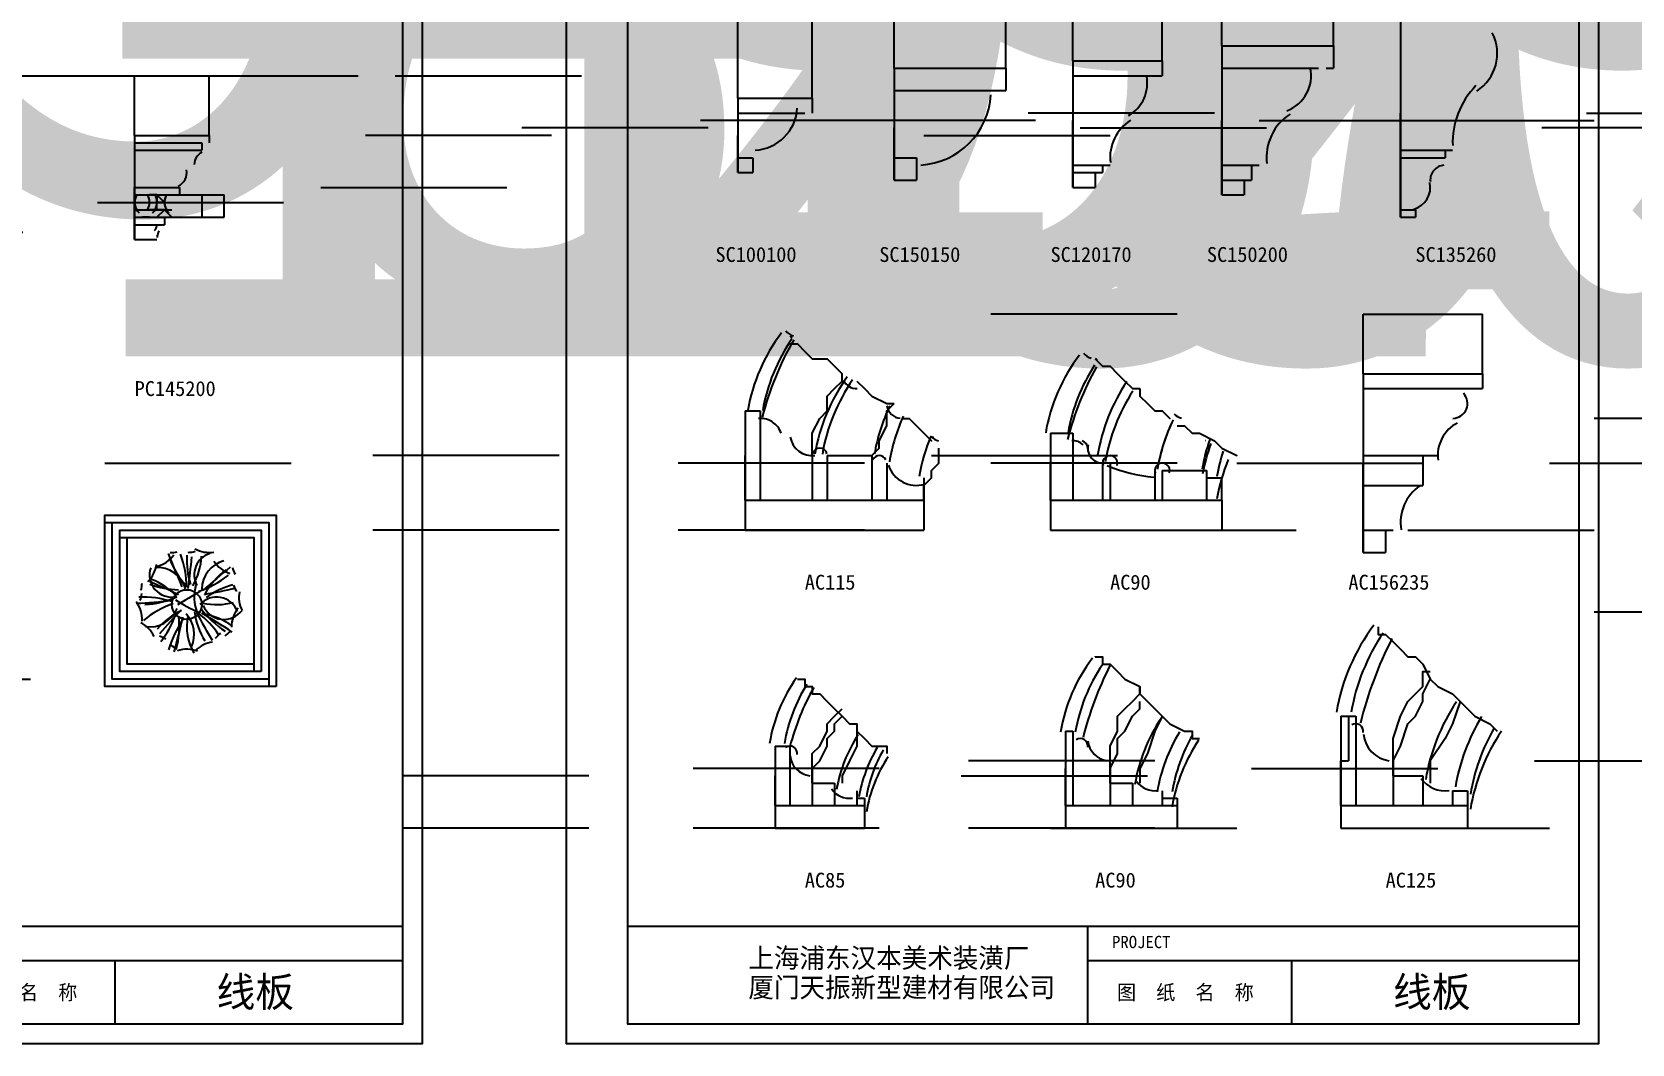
# Model space of a CAD drawing. Header units: metres. Extents: x -312.62 to -302.97, y -19.46 to -14.83.
# Drawn here: x -309.298 to -307.149, y -18.5 to -17.141 of the extents above; entities that cross this region are included whole.
import ezdxf

# ---------------------------------------------------------------- set-up
doc = ezdxf.new("R2010")
doc.units = ezdxf.units.M
for name, color, linetype in [('1', 7, 'Continuous'), ('DD', 4, 'Continuous'), ('DRAW', 7, 'Continuous'), ('XX', 6, 'Continuous')]:
    doc.layers.add(name, color=color, linetype=linetype)
doc.dimstyles.get("Standard").update_dxf_attribs({"dimtxt": 2.5, "dimasz": 2.5, "dimexe": 1.25, "dimexo": 0.625, "dimtad": 1, "dimcen": 2.5, "dimazin": 3, "dimtfac": 1, "dimtmove": 0, "dimatfit": 3})

# ---------------------------------------------------------------- blocks, each defined once
blk = doc.blocks.new('HBTK1')
for p, q in [((0.25, 0.48), (4.12, 0.48)), ((2.12, 0.48), (2.12, 0.08)), ((2.12, 0.34), (4.12, 0.34)), ((2.95, 0.34), (2.95, 0.08))]:
    blk.add_line(p, q)
for points in [[(4.2, 5.94), (4.2, 0), (0, 0), (0, 5.94)], [(4.12, 5.8), (4.12, 0.08), (0.25, 0.08), (0.25, 5.8)]]:
    blk.add_lwpolyline(points, close=True)
for s, height, p in [('PROJECT', 0.05, (2.22, 0.39)), ('图  纸  名  称', 0.06, (2.24, 0.18))]:
    blk.add_text(s, height=height).set_placement(p)
at = {"layer": 'DD'}
for s, p in [('上海浦东汉本美术装潢厂', (0.74, 0.31)), ('厦门天振新型建材有限公司', (0.74, 0.19))]:
    blk.add_text(s, height=0.08, dxfattribs=at).set_placement(p)
blk = doc.blocks.new('*D57')
for p, q in [((-306.26, -17.66), (-306.51, -17.66)), ((-306.01, -17.74), (-306.01, -17.66)), ((-306.01, -17.66), (-305.75, -17.66)), ((-305.75, -17.74), (-305.75, -17.66)), ((-305.5, -17.66), (-305.25, -17.66))]:
    blk.add_line(p, q)
at = {"layer": 'Defpoints'}
for p in [(-306.01, -17.66), (-306.01, -17.74), (-305.75, -17.74)]:
    blk.add_point(p, dxfattribs=at)
at = {"layer": 'DRAW', "insert": (-305.88, -16.535), "char_height": 1, "attachment_point": 5}
blk.add_mtext('0,26', dxfattribs=at)
blk = doc.blocks.new('*D59')
for p, q in [((-306.6, -17.66), (-306.85, -17.66)), ((-306.35, -17.74), (-306.35, -17.66)), ((-306.35, -17.66), (-306.16, -17.66)), ((-306.16, -17.74), (-306.16, -17.66)), ((-305.91, -17.66), (-305.66, -17.66))]:
    blk.add_line(p, q)
at = {"layer": 'Defpoints'}
for p in [(-306.35, -17.66), (-306.35, -17.74), (-306.16, -17.74)]:
    blk.add_point(p, dxfattribs=at)
at = {"layer": 'DRAW', "insert": (-306.255, -16.535), "char_height": 1, "attachment_point": 5}
blk.add_mtext('0,19', dxfattribs=at)
blk = doc.blocks.new('*D61')
for p, q in [((-306.95, -17.66), (-307.2, -17.66)), ((-306.7, -17.74), (-306.7, -17.66)), ((-306.7, -17.66), (-306.55, -17.66)), ((-306.55, -17.74), (-306.55, -17.66)), ((-306.3, -17.66), (-306.05, -17.66))]:
    blk.add_line(p, q)
at = {"layer": 'Defpoints'}
for p in [(-306.7, -17.66), (-306.7, -17.74), (-306.55, -17.74)]:
    blk.add_point(p, dxfattribs=at)
at = {"layer": 'DRAW', "insert": (-306.625, -16.535), "char_height": 1, "attachment_point": 5}
blk.add_mtext('0,15', dxfattribs=at)
blk = doc.blocks.new('*D62')
for p, q in [((-306.7, -17.74), (-306.7, -17.92)), ((-306.95, -17.92), (-307.2, -17.92)), ((-306.7, -18.11), (-306.7, -17.92)), ((-306.7, -17.92), (-306.7, -17.92)), ((-306.45, -17.92), (-306.2, -17.92))]:
    blk.add_line(p, q)
at = {"layer": 'Defpoints'}
for p in [(-306.7, -17.74), (-306.7, -17.92), (-306.7, -18.11)]:
    blk.add_point(p, dxfattribs=at)
at = {"layer": 'DRAW', "insert": (-306.7, -16.795), "char_height": 1, "attachment_point": 5}
blk.add_mtext('0', dxfattribs=at)
blk = doc.blocks.new('*D71')
for p, q in [((-306.77, -17.14), (-306.77, -17.27)), ((-307.02, -17.27), (-307.27, -17.27)), ((-306.77, -17.4), (-306.77, -17.27)), ((-306.77, -17.27), (-306.77, -17.27)), ((-306.52, -17.27), (-306.27, -17.27))]:
    blk.add_line(p, q)
at = {"layer": 'Defpoints'}
for p in [(-306.77, -17.14), (-306.77, -17.27), (-306.77, -17.4)]:
    blk.add_point(p, dxfattribs=at)
at = {"layer": 'DRAW', "insert": (-306.77, -16.145), "char_height": 1, "attachment_point": 5}
blk.add_mtext('0', dxfattribs=at)
blk = doc.blocks.new('*D83')
for p, q in [((-308.34, -17.65), (-308.34, -17.71)), ((-308.59, -17.71), (-308.84, -17.71)), ((-308.34, -17.77), (-308.34, -17.71)), ((-308.34, -17.71), (-308.34, -17.71)), ((-308.09, -17.71), (-307.84, -17.71))]:
    blk.add_line(p, q)
at = {"layer": 'Defpoints'}
for p in [(-308.34, -17.65), (-308.34, -17.71), (-308.34, -17.77)]:
    blk.add_point(p, dxfattribs=at)
at = {"insert": (-308.34, -16.585), "char_height": 1, "attachment_point": 5}
blk.add_mtext('115', dxfattribs=at)
blk = doc.blocks.new('*D84')
for p, q in [((-308.35, -17.23), (-308.35, -17.28)), ((-308.6, -17.28), (-308.85, -17.28)), ((-308.35, -17.33), (-308.35, -17.28)), ((-308.35, -17.28), (-308.35, -17.28)), ((-308.1, -17.28), (-307.85, -17.28))]:
    blk.add_line(p, q)
at = {"layer": 'Defpoints'}
for p in [(-308.35, -17.23), (-308.35, -17.28), (-308.35, -17.33)]:
    blk.add_point(p, dxfattribs=at)
at = {"insert": (-308.35, -16.155), "char_height": 1, "attachment_point": 5}
blk.add_mtext('100', dxfattribs=at)
blk = doc.blocks.new('*D86')
for p, q in [((-307.53, -18.06), (-307.53, -18.12)), ((-307.79, -18.12), (-308.04, -18.12)), ((-307.54, -18.18), (-307.54, -18.12)), ((-307.54, -18.12), (-307.53, -18.12)), ((-307.28, -18.12), (-307.03, -18.12))]:
    blk.add_line(p, q)
at = {"layer": 'Defpoints'}
for p in [(-307.53, -18.06), (-307.54, -18.12), (-307.54, -18.18)]:
    blk.add_point(p, dxfattribs=at)
at = {"insert": (-307.535, -16.995), "char_height": 1, "attachment_point": 5}
blk.add_mtext('125', dxfattribs=at)
blk = doc.blocks.new('*D87')
for p, q in [((-307.54, -18.18), (-307.54, -18.21)), ((-307.37, -18.18), (-307.37, -18.21)), ((-307.79, -18.21), (-308.04, -18.21)), ((-307.54, -18.21), (-307.37, -18.21)), ((-307.12, -18.21), (-306.87, -18.21))]:
    blk.add_line(p, q)
at = {"layer": 'Defpoints'}
for p in [(-307.54, -18.18), (-307.37, -18.18), (-307.54, -18.21)]:
    blk.add_point(p, dxfattribs=at)
at = {"insert": (-307.455, -17.085), "char_height": 1, "attachment_point": 5}
blk.add_mtext('175', dxfattribs=at)
blk = doc.blocks.new('*D88')
for p, q in [((-307.91, -18.08), (-307.91, -18.13)), ((-308.16, -18.13), (-308.41, -18.13)), ((-307.91, -18.18), (-307.91, -18.13)), ((-307.91, -18.13), (-307.91, -18.13)), ((-307.66, -18.13), (-307.41, -18.13))]:
    blk.add_line(p, q)
at = {"layer": 'Defpoints'}
for p in [(-307.91, -18.08), (-307.91, -18.13), (-307.91, -18.18)]:
    blk.add_point(p, dxfattribs=at)
at = {"insert": (-307.91, -17.005), "char_height": 1, "attachment_point": 5}
blk.add_mtext('90', dxfattribs=at)
blk = doc.blocks.new('*D89')
for p, q in [((-307.91, -18.18), (-307.91, -18.21)), ((-307.76, -18.18), (-307.76, -18.21)), ((-308.16, -18.21), (-308.41, -18.21)), ((-307.91, -18.21), (-307.76, -18.21)), ((-307.51, -18.21), (-307.26, -18.21))]:
    blk.add_line(p, q)
at = {"layer": 'Defpoints'}
for p in [(-307.91, -18.18), (-307.76, -18.18), (-307.91, -18.21)]:
    blk.add_point(p, dxfattribs=at)
at = {"insert": (-307.835, -17.085), "char_height": 1, "attachment_point": 5}
blk.add_mtext('150', dxfattribs=at)
blk = doc.blocks.new('*D90')
for p, q in [((-308.3, -18.1), (-308.3, -18.14)), ((-308.55, -18.14), (-308.8, -18.14)), ((-308.3, -18.18), (-308.3, -18.14)), ((-308.3, -18.14), (-308.3, -18.14)), ((-308.05, -18.14), (-307.8, -18.14))]:
    blk.add_line(p, q)
at = {"layer": 'Defpoints'}
for p in [(-308.3, -18.1), (-308.3, -18.14), (-308.3, -18.18)]:
    blk.add_point(p, dxfattribs=at)
at = {"insert": (-308.3, -17.015), "char_height": 1, "attachment_point": 5}
blk.add_mtext('85', dxfattribs=at)
blk = doc.blocks.new('*D91')
for p, q in [((-308.3, -18.18), (-308.3, -18.21)), ((-308.18, -18.18), (-308.18, -18.21)), ((-308.55, -18.21), (-308.8, -18.21)), ((-308.3, -18.21), (-308.18, -18.21)), ((-307.93, -18.21), (-307.68, -18.21))]:
    blk.add_line(p, q)
at = {"layer": 'Defpoints'}
for p in [(-308.3, -18.18), (-308.18, -18.18), (-308.3, -18.21)]:
    blk.add_point(p, dxfattribs=at)
at = {"insert": (-308.24, -17.085), "char_height": 1, "attachment_point": 5}
blk.add_mtext('125', dxfattribs=at)
blk = doc.blocks.new('*D92')
for p, q in [((-307.76, -17.52), (-308.01, -17.52)), ((-307.51, -17.6), (-307.51, -17.52)), ((-307.51, -17.52), (-307.35, -17.52)), ((-307.35, -17.6), (-307.35, -17.52)), ((-307.1, -17.52), (-306.85, -17.52))]:
    blk.add_line(p, q)
at = {"layer": 'Defpoints'}
for p in [(-307.51, -17.52), (-307.51, -17.6), (-307.35, -17.6)]:
    blk.add_point(p, dxfattribs=at)
at = {"insert": (-307.43, -16.395), "char_height": 1, "attachment_point": 5}
blk.add_mtext('156', dxfattribs=at)
blk = doc.blocks.new('*D93')
for p, q in [((-307.51, -17.6), (-307.51, -17.72)), ((-307.76, -17.72), (-308.01, -17.72)), ((-307.51, -17.84), (-307.51, -17.72)), ((-307.51, -17.72), (-307.51, -17.72)), ((-307.26, -17.72), (-307.01, -17.72))]:
    blk.add_line(p, q)
at = {"layer": 'Defpoints'}
for p in [(-307.51, -17.6), (-307.51, -17.72), (-307.51, -17.84)]:
    blk.add_point(p, dxfattribs=at)
at = {"insert": (-307.51, -16.595), "char_height": 1, "attachment_point": 5}
blk.add_mtext('235', dxfattribs=at)
blk = doc.blocks.new('*D94')
for p, q in [((-307.93, -17.68), (-307.93, -17.72)), ((-308.18, -17.72), (-308.43, -17.72)), ((-307.93, -17.77), (-307.93, -17.72)), ((-307.93, -17.72), (-307.93, -17.72)), ((-307.68, -17.72), (-307.43, -17.72))]:
    blk.add_line(p, q)
at = {"layer": 'Defpoints'}
for p in [(-307.93, -17.68), (-307.93, -17.72), (-307.93, -17.77)]:
    blk.add_point(p, dxfattribs=at)
at = {"insert": (-307.93, -16.595), "char_height": 1, "attachment_point": 5}
blk.add_mtext('90', dxfattribs=at)
blk = doc.blocks.new('*D95')
for p, q in [((-307.93, -17.77), (-307.93, -17.81)), ((-307.7, -17.77), (-307.7, -17.81)), ((-308.18, -17.81), (-308.43, -17.81)), ((-307.93, -17.81), (-307.7, -17.81)), ((-307.45, -17.81), (-307.2, -17.81))]:
    blk.add_line(p, q)
at = {"layer": 'Defpoints'}
for p in [(-307.93, -17.77), (-307.7, -17.77), (-307.93, -17.81)]:
    blk.add_point(p, dxfattribs=at)
at = {"insert": (-307.815, -16.685), "char_height": 1, "attachment_point": 5}
blk.add_mtext('235', dxfattribs=at)
blk = doc.blocks.new('*D96')
for p, q in [((-308.34, -17.77), (-308.34, -17.81)), ((-308.1, -17.77), (-308.1, -17.81)), ((-308.59, -17.81), (-308.84, -17.81)), ((-308.34, -17.81), (-308.1, -17.81)), ((-307.85, -17.81), (-307.6, -17.81))]:
    blk.add_line(p, q)
at = {"layer": 'Defpoints'}
for p in [(-308.34, -17.77), (-308.1, -17.77), (-308.34, -17.81)]:
    blk.add_point(p, dxfattribs=at)
at = {"insert": (-308.22, -16.685), "char_height": 1, "attachment_point": 5}
blk.add_mtext('235', dxfattribs=at)
blk = doc.blocks.new('*D98')
for p, q in [((-307.95, -17.06), (-308.2, -17.06)), ((-307.7, -17.16), (-307.7, -17.06)), ((-307.7, -17.06), (-307.55, -17.06)), ((-307.55, -17.16), (-307.55, -17.06)), ((-307.3, -17.06), (-307.05, -17.06))]:
    blk.add_line(p, q)
at = {"layer": 'Defpoints'}
for p in [(-307.7, -17.06), (-307.7, -17.16), (-307.55, -17.16)]:
    blk.add_point(p, dxfattribs=at)
at = {"insert": (-307.625, -15.935), "char_height": 1, "attachment_point": 5}
blk.add_mtext('150', dxfattribs=at)
blk = doc.blocks.new('*D99')
for p, q in [((-308.15, -17.06), (-308.4, -17.06)), ((-307.9, -17.18), (-307.9, -17.06)), ((-307.9, -17.06), (-307.78, -17.06)), ((-307.78, -17.18), (-307.78, -17.06)), ((-307.53, -17.06), (-307.28, -17.06))]:
    blk.add_line(p, q)
at = {"layer": 'Defpoints'}
for p in [(-307.9, -17.06), (-307.9, -17.18), (-307.78, -17.18)]:
    blk.add_point(p, dxfattribs=at)
at = {"insert": (-307.84, -15.935), "char_height": 1, "attachment_point": 5}
blk.add_mtext('120', dxfattribs=at)
blk = doc.blocks.new('*D100')
for p, q in [((-308.39, -17.06), (-308.64, -17.06)), ((-308.14, -17.19), (-308.14, -17.06)), ((-308.14, -17.06), (-307.99, -17.06)), ((-307.99, -17.19), (-307.99, -17.06)), ((-307.74, -17.06), (-307.49, -17.06))]:
    blk.add_line(p, q)
at = {"layer": 'Defpoints'}
for p in [(-308.14, -17.06), (-308.14, -17.19), (-307.99, -17.19)]:
    blk.add_point(p, dxfattribs=at)
at = {"insert": (-308.065, -15.935), "char_height": 1, "attachment_point": 5}
blk.add_mtext('150', dxfattribs=at)
blk = doc.blocks.new('*D101')
for p, q in [((-308.6, -17.06), (-308.85, -17.06)), ((-308.35, -17.23), (-308.35, -17.06)), ((-308.35, -17.06), (-308.25, -17.06)), ((-308.25, -17.23), (-308.25, -17.06)), ((-308, -17.06), (-307.75, -17.06))]:
    blk.add_line(p, q)
at = {"layer": 'Defpoints'}
for p in [(-308.35, -17.06), (-308.35, -17.23), (-308.25, -17.23)]:
    blk.add_point(p, dxfattribs=at)
at = {"insert": (-308.3, -15.935), "char_height": 1, "attachment_point": 5}
blk.add_mtext('100', dxfattribs=at)
blk = doc.blocks.new('*D102')
for p, q in [((-307.46, -17.11), (-307.46, -17.25)), ((-307.71, -17.25), (-307.96, -17.25)), ((-307.46, -17.39), (-307.46, -17.25)), ((-307.46, -17.25), (-307.46, -17.25)), ((-307.21, -17.25), (-306.96, -17.25))]:
    blk.add_line(p, q)
at = {"layer": 'Defpoints'}
for p in [(-307.46, -17.11), (-307.46, -17.25), (-307.46, -17.39)]:
    blk.add_point(p, dxfattribs=at)
at = {"insert": (-307.46, -16.125), "char_height": 1, "attachment_point": 5}
blk.add_mtext('260', dxfattribs=at)
blk = doc.blocks.new('*D103')
for p, q in [((-307.7, -17.16), (-307.7, -17.26)), ((-307.95, -17.26), (-308.2, -17.26)), ((-307.7, -17.36), (-307.7, -17.26)), ((-307.7, -17.26), (-307.7, -17.26)), ((-307.45, -17.26), (-307.2, -17.26))]:
    blk.add_line(p, q)
at = {"layer": 'Defpoints'}
for p in [(-307.7, -17.16), (-307.7, -17.26), (-307.7, -17.36)]:
    blk.add_point(p, dxfattribs=at)
at = {"insert": (-307.7, -16.135), "char_height": 1, "attachment_point": 5}
blk.add_mtext('200', dxfattribs=at)
blk = doc.blocks.new('*D104')
for p, q in [((-307.9, -17.18), (-307.9, -17.26)), ((-308.15, -17.26), (-308.4, -17.26)), ((-307.9, -17.35), (-307.9, -17.26)), ((-307.9, -17.26), (-307.9, -17.26)), ((-307.65, -17.26), (-307.4, -17.26))]:
    blk.add_line(p, q)
at = {"layer": 'Defpoints'}
for p in [(-307.9, -17.18), (-307.9, -17.26), (-307.9, -17.35)]:
    blk.add_point(p, dxfattribs=at)
at = {"insert": (-307.9, -16.135), "char_height": 1, "attachment_point": 5}
blk.add_mtext('170', dxfattribs=at)
blk = doc.blocks.new('*D105')
for p, q in [((-308.14, -17.19), (-308.14, -17.27)), ((-308.39, -17.27), (-308.64, -17.27)), ((-308.14, -17.34), (-308.14, -17.27)), ((-308.14, -17.27), (-308.14, -17.27)), ((-307.89, -17.27), (-307.64, -17.27))]:
    blk.add_line(p, q)
at = {"layer": 'Defpoints'}
for p in [(-308.14, -17.19), (-308.14, -17.27), (-308.14, -17.34)]:
    blk.add_point(p, dxfattribs=at)
at = {"insert": (-308.14, -16.145), "char_height": 1, "attachment_point": 5}
blk.add_mtext('150', dxfattribs=at)
blk = doc.blocks.new('*D117')
for p, q in [((-310.05, -17.72), (-310.3, -17.72)), ((-309.8, -17.82), (-309.8, -17.72)), ((-309.8, -17.72), (-309.45, -17.72)), ((-309.45, -17.82), (-309.45, -17.72)), ((-309.2, -17.72), (-308.95, -17.72))]:
    blk.add_line(p, q)
at = {"layer": 'Defpoints'}
for p in [(-309.8, -17.72), (-309.8, -17.82), (-309.45, -17.82)]:
    blk.add_point(p, dxfattribs=at)
at = {"insert": (-309.625, -16.595), "char_height": 1, "attachment_point": 5}
blk.add_mtext('520', dxfattribs=at)
blk = doc.blocks.new('*D118')
for p, q in [((-309.8, -17.82), (-309.8, -18.01)), ((-310.05, -18.01), (-310.3, -18.01)), ((-309.8, -18.19), (-309.8, -18.01)), ((-309.8, -18.01), (-309.8, -18.01)), ((-309.55, -18.01), (-309.3, -18.01))]:
    blk.add_line(p, q)
at = {"layer": 'Defpoints'}
for p in [(-309.8, -17.82), (-309.8, -18.01), (-309.8, -18.19)]:
    blk.add_point(p, dxfattribs=at)
at = {"insert": (-309.8, -16.885), "char_height": 1, "attachment_point": 5}
blk.add_mtext('545', dxfattribs=at)
blk = doc.blocks.new('*D119')
for p, q in [((-309.41, -17.2), (-309.66, -17.2)), ((-309.16, -17.28), (-309.16, -17.2)), ((-309.16, -17.2), (-309.06, -17.2)), ((-309.06, -17.28), (-309.06, -17.2)), ((-308.81, -17.2), (-308.56, -17.2))]:
    blk.add_line(p, q)
at = {"layer": 'Defpoints'}
for p in [(-309.16, -17.2), (-309.16, -17.28), (-309.06, -17.28)]:
    blk.add_point(p, dxfattribs=at)
at = {"insert": (-309.11, -16.075), "char_height": 1, "attachment_point": 5}
blk.add_mtext('145', dxfattribs=at)
blk = doc.blocks.new('*D120')
for p, q in [((-309.71, -17.2), (-309.96, -17.2)), ((-309.46, -17.28), (-309.46, -17.2)), ((-309.46, -17.2), (-309.36, -17.2)), ((-309.36, -17.28), (-309.36, -17.2)), ((-309.11, -17.2), (-308.86, -17.2))]:
    blk.add_line(p, q)
at = {"layer": 'Defpoints'}
for p in [(-309.46, -17.2), (-309.46, -17.28), (-309.36, -17.28)]:
    blk.add_point(p, dxfattribs=at)
at = {"insert": (-309.41, -16.075), "char_height": 1, "attachment_point": 5}
blk.add_mtext('145', dxfattribs=at)
blk = doc.blocks.new('*D121')
for p, q in [((-310.06, -17.2), (-310.31, -17.2)), ((-309.81, -17.28), (-309.81, -17.2)), ((-309.81, -17.2), (-309.6, -17.2)), ((-309.6, -17.28), (-309.6, -17.2)), ((-309.35, -17.2), (-309.1, -17.2))]:
    blk.add_line(p, q)
at = {"layer": 'Defpoints'}
for p in [(-309.81, -17.2), (-309.81, -17.28), (-309.6, -17.28)]:
    blk.add_point(p, dxfattribs=at)
at = {"insert": (-309.705, -16.075), "char_height": 1, "attachment_point": 5}
blk.add_mtext('315', dxfattribs=at)
blk = doc.blocks.new('*D122')
for p, q in [((-309.16, -17.28), (-309.16, -17.35)), ((-309.41, -17.35), (-309.66, -17.35)), ((-309.16, -17.42), (-309.16, -17.35)), ((-309.16, -17.35), (-309.16, -17.35)), ((-308.91, -17.35), (-308.66, -17.35))]:
    blk.add_line(p, q)
at = {"layer": 'Defpoints'}
for p in [(-309.16, -17.28), (-309.16, -17.35), (-309.16, -17.42)]:
    blk.add_point(p, dxfattribs=at)
at = {"insert": (-309.16, -16.225), "char_height": 1, "attachment_point": 5}
blk.add_mtext('200', dxfattribs=at)
blk = doc.blocks.new('*D123')
for p, q in [((-309.46, -17.28), (-309.46, -17.37)), ((-309.71, -17.37), (-309.96, -17.37)), ((-309.46, -17.46), (-309.46, -17.37)), ((-309.46, -17.37), (-309.46, -17.37)), ((-309.21, -17.37), (-308.96, -17.37))]:
    blk.add_line(p, q)
at = {"layer": 'Defpoints'}
for p in [(-309.46, -17.28), (-309.46, -17.37), (-309.46, -17.46)]:
    blk.add_point(p, dxfattribs=at)
at = {"insert": (-309.46, -16.245), "char_height": 1, "attachment_point": 5}
blk.add_mtext('260', dxfattribs=at)
blk = doc.blocks.new('*D124')
for p, q in [((-309.81, -17.28), (-309.81, -17.41)), ((-310.06, -17.41), (-310.31, -17.41)), ((-309.81, -17.54), (-309.81, -17.41)), ((-309.81, -17.41), (-309.81, -17.41)), ((-309.56, -17.41), (-309.31, -17.41))]:
    blk.add_line(p, q)
at = {"layer": 'Defpoints'}
for p in [(-309.81, -17.28), (-309.81, -17.41), (-309.81, -17.54)]:
    blk.add_point(p, dxfattribs=at)
at = {"insert": (-309.81, -16.285), "char_height": 1, "attachment_point": 5}
blk.add_mtext('385', dxfattribs=at)

msp = doc.modelspace()

# ---------------------------------------------------------------- linework, layer by layer
for p, q in [((-309.07, -17.36), (-309.04, -17.36)), ((-309.07, -17.36), (-309.07, -17.39)), ((-309.04, -17.39), (-309.04, -17.36)), ((-309.07, -17.39), (-309.04, -17.39))]:
    msp.add_line(p, q)
for points in [[(-308.97, -18.02), (-309.2, -18.02), (-309.2, -17.79), (-308.97, -17.79)], [(-308.98, -18.02), (-309.2, -18.02), (-309.2, -17.8), (-308.98, -17.8)], [(-308.98, -18.01), (-309.19, -18.01), (-309.19, -17.8), (-308.98, -17.8)], [(-308.99, -18), (-309.18, -18), (-309.18, -17.81), (-308.99, -17.81)], [(-309, -18), (-309.18, -18), (-309.18, -17.82), (-309, -17.82)]]:
    msp.add_lwpolyline(points, close=True)
msp.add_lwpolyline([(-309, -17.99), (-309.17, -17.99), (-309.17, -17.82), (-309, -17.82), (-309, -17.99)])
msp.add_circle((-309.09, -17.91), 0.02)
for centre, radius, start, end in [((-309.14, -17.82), 0.04, 284.82, 324.37), ((-308.08, -17.44), 1.11, 201.21, 203.69), ((-309.01, -17.81), 0.11, 199.95, 223.04), ((-309.11, -17.8), 0.04, 266.67, 280.47), ((-309.23, -17.89), 0.14, 1.33, 19.82), ((-308.98, -17.85), 0.11, 176.79, 197.43), ((-309.09, -17.8), 0.04, 272.55, 286.35), ((-309.95, -17.77), 0.87, 352.19, 354.99), ((-309.16, -17.84), 0.09, 330.27, 356.7), ((-309.05, -17.87), 0.03, 107.93, 208.5), ((-309.06, -17.8), 0.04, 241.64, 278.95), ((-309.03, -17.89), 0.04, 104.72, 179.01), ((-309.02, -17.83), 0.04, 212.82, 252.37), ((-309.17, -17.85), 0.04, 313.64, 350.95), ((-309.11, -17.87), 0.03, 161.5, 279.99), ((-309.17, -17.96), 0.09, 42.27, 68.7), ((-309.13, -17.9), 0.04, 16.14, 93.65), ((-309.12, -17.76), 0.14, 289.33, 307.82), ((-308.33, -18.72), 1.11, 129.21, 131.69), ((-308.97, -17.95), 0.11, 127.95, 151.04), ((-308.99, -17.85), 0.04, 194.67, 208.47), ((-309.19, -17.89), 0.04, 338.67, 352.47), ((-309.19, -17.88), 0.04, 344.55, 358.35), ((-309.48, -18.68), 0.87, 64.19, 66.99), ((-309.1, -17.78), 0.11, 248.79, 269.43), ((-306.72, -21.95), 4.69, 120.1, 120.53), ((-309.02, -17.9), 0.06, 164.14, 200.87), ((-309.22, -17.04), 0.87, 280.19, 282.99), ((-309, -17.99), 0.11, 104.79, 125.43), ((-308.99, -17.87), 0.04, 200.55, 214.35), ((-308.98, -17.9), 0.04, 169.64, 206.95), ((-309.22, -16.8), 1.11, 273.21, 275.69), ((-309.19, -17.93), 0.04, 356.82, 36.37), ((-309.15, -18.04), 0.14, 73.33, 91.82), ((-309.06, -18.04), 0.14, 110.22, 129.07), ((-309.15, -17.8), 0.11, 271.95, 295.04), ((-309.14, -17.9), 0.04, 262.08, 337.2), ((-309.06, -18), 0.09, 114.27, 140.7), ((-308.47, -18.52), 0.87, 136.19, 138.99), ((-309.02, -17.78), 0.15, 235.37, 249.01), ((-308.99, -17.91), 0.09, 186.27, 212.7), ((-309.05, -17.93), 0.03, 20.97, 138.12), ((-308.96, -17.83), 0.14, 217.33, 235.82), ((-309.05, -17.82), 0.09, 258.27, 284.7), ((-309.04, -17.9), 0.03, 201.57, 323.73), ((-308.99, -17.94), 0.04, 140.82, 180.37), ((-309.17, -17.97), 0.04, 25.64, 62.95), ((-309.21, -17.89), 0.11, 320.79, 341.43), ((-308.98, -18.01), 0.14, 145.33, 163.82), ((-310.18, -17.69), 1.11, 345.21, 347.69), ((-309.21, -17.94), 0.11, 343.95, 7.04), ((-309.12, -17.95), 0.04, 335.59, 43.19), ((-309.02, -17.94), 0.07, 168.52, 210.26), ((-308.31, -17.51), 0.87, 208.19, 210.99), ((-309.14, -18.01), 0.11, 32.79, 53.43), ((-309.63, -18.88), 1.11, 57.21, 59.69), ((-309.09, -18.03), 0.11, 55.95, 79.04), ((-309.14, -17.99), 0.04, 56.55, 70.35), ((-309.05, -18), 0.04, 97.64, 134.95), ((-309.02, -17.98), 0.04, 128.55, 142.35), ((-309.01, -17.98), 0.04, 122.67, 136.47), ((-309.13, -18), 0.04, 50.67, 64.47), ((-309.09, -18.01), 0.04, 68.82, 108.37)]:
    msp.add_arc(centre, radius, start, end)
at = {"layer": '1'}
for points in [[(-308.28, -17.56), (-308.27, -17.56), (-308.26, -17.57), (-308.25, -17.58), (-308.23, -17.58), (-308.22, -17.59), (-308.21, -17.6), (-308.21, -17.6)], [(-307.87, -17.58), (-307.86, -17.59), (-307.85, -17.59), (-307.84, -17.6), (-307.83, -17.61), (-307.82, -17.62), (-307.81, -17.62)], [(-308.25, -17.71), (-308.25, -17.7), (-308.25, -17.68), (-308.24, -17.66), (-308.23, -17.65), (-308.23, -17.63), (-308.22, -17.62), (-308.21, -17.61), (-308.21, -17.6)], [(-308.19, -17.61), (-308.18, -17.62), (-308.17, -17.63), (-308.15, -17.64), (-308.14, -17.64)], [(-308.17, -17.71), (-308.16, -17.7), (-308.16, -17.69), (-308.15, -17.67), (-308.15, -17.65), (-308.14, -17.64)], [(-307.81, -17.62), (-307.81, -17.63), (-307.8, -17.64), (-307.79, -17.65), (-307.78, -17.65), (-307.77, -17.66), (-307.77, -17.66)], [(-308.13, -17.66), (-308.12, -17.66), (-308.1, -17.68), (-308.09, -17.69), (-308.09, -17.69)], [(-307.76, -17.67), (-307.75, -17.67), (-307.74, -17.68), (-307.73, -17.68)], [(-307.73, -17.68), (-307.71, -17.69), (-307.7, -17.7), (-307.68, -17.71), (-307.68, -17.71)], [(-308.1, -17.77), (-308.1, -17.75), (-308.09, -17.74), (-308.09, -17.73), (-308.08, -17.72), (-308.08, -17.71), (-308.08, -17.7), (-308.08, -17.7), (-308.08, -17.7)], [(-307.49, -17.94), (-307.49, -17.95), (-307.48, -17.95), (-307.48, -17.95), (-307.47, -17.96), (-307.47, -17.96), (-307.46, -17.97), (-307.45, -17.98), (-307.44, -17.98), (-307.43, -17.99), (-307.42, -18.01), (-307.41, -18.02), (-307.39, -18.03), (-307.38, -18.04)], [(-307.87, -17.98), (-307.87, -17.98), (-307.86, -17.98), (-307.86, -17.99), (-307.85, -17.99), (-307.85, -17.99), (-307.84, -18), (-307.83, -18.01), (-307.83, -18.01), (-307.81, -18.02), (-307.81, -18.03), (-307.8, -18.04), (-307.79, -18.05), (-307.78, -18.06)], [(-307.47, -18.12), (-307.47, -18.11), (-307.47, -18.09), (-307.46, -18.06), (-307.45, -18.04), (-307.44, -18.03), (-307.43, -18.02), (-307.43, -18), (-307.42, -18)], [(-308.27, -18.01), (-308.26, -18.01), (-308.26, -18.02), (-308.25, -18.02), (-308.25, -18.02), (-308.25, -18.03), (-308.24, -18.03), (-308.23, -18.04), (-308.23, -18.04), (-308.22, -18.05), (-308.21, -18.06), (-308.2, -18.07), (-308.19, -18.07), (-308.19, -18.08)], [(-307.85, -18.13), (-307.85, -18.12), (-307.85, -18.1), (-307.84, -18.08), (-307.84, -18.06), (-307.83, -18.05), (-307.82, -18.04), (-307.81, -18.03), (-307.81, -18.02)], [(-307.47, -18.14), (-307.47, -18.13), (-307.47, -18.12), (-307.46, -18.1), (-307.45, -18.07), (-307.44, -18.06), (-307.43, -18.04), (-307.43, -18.03), (-307.42, -18.01)], [(-307.85, -18.15), (-307.85, -18.14), (-307.85, -18.13), (-307.84, -18.11), (-307.84, -18.09), (-307.83, -18.08), (-307.82, -18.06), (-307.81, -18.05), (-307.81, -18.04)], [(-307.38, -18.04), (-307.39, -18.07), (-307.4, -18.09), (-307.42, -18.12), (-307.42, -18.15)], [(-307.38, -18.04), (-307.37, -18.05), (-307.36, -18.06), (-307.34, -18.07), (-307.34, -18.07), (-307.33, -18.08)], [(-308.25, -18.13), (-308.25, -18.13), (-308.25, -18.11), (-308.24, -18.1), (-308.23, -18.08), (-308.23, -18.07), (-308.22, -18.06), (-308.22, -18.06), (-308.21, -18.05)], [(-308.25, -18.15), (-308.25, -18.15), (-308.25, -18.13), (-308.24, -18.12), (-308.23, -18.1), (-308.23, -18.09), (-308.22, -18.08), (-308.22, -18.07), (-308.21, -18.06)], [(-307.78, -18.06), (-307.79, -18.08), (-307.8, -18.11), (-307.81, -18.13), (-307.81, -18.15)], [(-307.78, -18.06), (-307.77, -18.07), (-307.75, -18.08), (-307.74, -18.08), (-307.74, -18.09), (-307.73, -18.09)], [(-308.19, -18.08), (-308.19, -18.1), (-308.2, -18.12), (-308.21, -18.14), (-308.21, -18.15)], [(-308.19, -18.08), (-308.18, -18.09), (-308.17, -18.1), (-308.16, -18.1), (-308.15, -18.1), (-308.15, -18.11)]]:
    msp.add_lwpolyline(points, dxfattribs=at)
for centre, radius, start, end in [((-308.1, -17.69), 0.24, 142.85, 170.25), ((-307.92, -17.76), 0.41, 149.93, 165.63), ((-308.08, -17.69), 0.24, 145.27, 170.24), ((-308.27, -17.53), 0.02, 218.23, 254.65), ((-308.21, -17.44), 0.13, 237.43, 238.89), ((-307.7, -17.72), 0.24, 142.85, 170.25), ((-307.87, -17.56), 0.02, 218.23, 254.65), ((-307.51, -17.79), 0.41, 150.92, 165.63), ((-307.67, -17.72), 0.24, 146.83, 170.24), ((-307.8, -17.47), 0.13, 237.43, 238.89), ((-308, -17.75), 0.25, 144.39, 170.36), ((-307.99, -17.75), 0.25, 145.41, 170.36), ((-308.19, -17.6), 0.02, 206.11, 270.86), ((-307.62, -17.75), 0.25, 146.05, 170.69), ((-307.61, -17.76), 0.25, 146.92, 170.36), ((-307.92, -17.75), 0.25, 154.67, 170.36), ((-308.13, -17.64), 0.02, 189.37, 264.76), ((-307.9, -17.76), 0.25, 155.64, 170.36), ((-307.54, -17.77), 0.25, 154.34, 170.36), ((-307.54, -17.77), 0.25, 154.61, 169.46), ((-307.75, -17.64), 0.02, 225.97, 258.06), ((-307.86, -17.78), 0.25, 157.24, 170.36), ((-308.08, -17.68), 0.01, 206.77, 266.64), ((-307.48, -17.77), 0.25, 160.9, 170.36), ((-307.48, -17.78), 0.25, 159.78, 169.46), ((-307.72, -17.67), 0.02, 262.81, 264.76), ((-307.46, -17.78), 0.25, 162.32, 170.36), ((-307.46, -17.81), 0.25, 157.71, 170.36), ((-307.28, -18.1), 0.27, 143.07, 170.31), ((-307.26, -18.1), 0.27, 145.82, 170.31), ((-306.99, -18.2), 0.54, 153.11, 165.98), ((-307.69, -18.12), 0.23, 143.07, 170.31), ((-307.67, -18.12), 0.23, 145.82, 170.31), ((-307.44, -18.2), 0.46, 153.11, 165.98), ((-308.1, -18.13), 0.21, 144.67, 170.78), ((-308.08, -18.13), 0.21, 147.48, 170.82), ((-307.97, -18.18), 0.32, 150.32, 165.63), ((-307.16, -18.19), 0.27, 146.42, 170.36), ((-307.59, -18.19), 0.23, 146.42, 170.36), ((-307.12, -18.2), 0.27, 148.87, 170.36), ((-308.03, -18.19), 0.19, 146.42, 170.36), ((-307.56, -18.2), 0.23, 148.87, 170.36), ((-307.54, -18.2), 0.23, 150.07, 170.36), ((-307.54, -18.22), 0.23, 146.2, 170.36), ((-307.1, -18.21), 0.27, 150.07, 170.36), ((-307.1, -18.23), 0.27, 146.2, 170.36), ((-308, -18.2), 0.19, 148.87, 170.36), ((-307.99, -18.2), 0.19, 150.07, 170.36), ((-307.99, -18.22), 0.19, 146.2, 170.36)]:
    msp.add_arc(centre, radius, start, end, dxfattribs=at)
at = {"layer": 'DRAW'}
for p, q in [((-307.46, -17.11), (-307.46, -17.39)), ((-307.7, -17.16), (-307.55, -17.16)), ((-307.7, -17.16), (-307.7, -17.36)), ((-307.55, -17.16), (-307.55, -17.19)), ((-308.14, -17.19), (-307.99, -17.19)), ((-308.14, -17.19), (-308.14, -17.34)), ((-307.99, -17.19), (-307.99, -17.22)), ((-307.9, -17.18), (-307.78, -17.18)), ((-307.9, -17.18), (-307.9, -17.35)), ((-307.78, -17.18), (-307.78, -17.2)), ((-307.7, -17.19), (-307.57, -17.19)), ((-307.56, -17.19), (-307.55, -17.19)), ((-307.9, -17.2), (-307.79, -17.2)), ((-307.79, -17.2), (-307.78, -17.2)), ((-308.35, -17.23), (-308.35, -17.33)), ((-308.35, -17.23), (-308.25, -17.23)), ((-308.25, -17.23), (-308.25, -17.25)), ((-308.14, -17.22), (-308, -17.22)), ((-308, -17.22), (-307.99, -17.22)), ((-308.35, -17.25), (-308.26, -17.25)), ((-308.25, -17.25), (-308.25, -17.25)), ((-309.16, -17.28), (-309.16, -17.42)), ((-309.16, -17.28), (-309.06, -17.28)), ((-309.16, -17.29), (-309.07, -17.29)), ((-309.07, -17.29), (-309.07, -17.3)), ((-309.06, -17.28), (-309.06, -17.29)), ((-309.06, -17.29), (-309.06, -17.29)), ((-309.16, -17.3), (-309.07, -17.3)), ((-308.35, -17.31), (-308.33, -17.31)), ((-308.33, -17.31), (-308.33, -17.33)), ((-308.14, -17.31), (-308.11, -17.31)), ((-308.11, -17.31), (-308.11, -17.34)), ((-307.46, -17.3), (-307.39, -17.3)), ((-307.46, -17.31), (-307.4, -17.31)), ((-307.4, -17.3), (-307.4, -17.31)), ((-308.35, -17.33), (-308.33, -17.33)), ((-308.14, -17.34), (-308.11, -17.34)), ((-307.9, -17.32), (-307.85, -17.32)), ((-307.9, -17.33), (-307.86, -17.33)), ((-307.87, -17.33), (-307.87, -17.35)), ((-307.86, -17.32), (-307.86, -17.33)), ((-307.7, -17.32), (-307.65, -17.32)), ((-307.7, -17.34), (-307.66, -17.34)), ((-307.67, -17.34), (-307.67, -17.36)), ((-307.66, -17.32), (-307.66, -17.34)), ((-309.16, -17.35), (-309.1, -17.35)), ((-309.16, -17.36), (-309.1, -17.36)), ((-309.16, -17.36), (-309.1, -17.36)), ((-309.16, -17.36), (-309.1, -17.36)), ((-309.16, -17.36), (-309.14, -17.36)), ((-309.16, -17.36), (-309.1, -17.36)), ((-309.13, -17.36), (-309.14, -17.36)), ((-309.13, -17.36), (-309.12, -17.37)), ((-309.13, -17.36), (-309.13, -17.37)), ((-309.12, -17.36), (-309.1, -17.36)), ((-309.1, -17.35), (-309.1, -17.36)), ((-307.9, -17.35), (-307.87, -17.35)), ((-307.7, -17.36), (-307.67, -17.36)), ((-309.16, -17.38), (-309.11, -17.38)), ((-309.14, -17.37), (-309.13, -17.37)), ((-309.14, -17.37), (-309.13, -17.37)), ((-309.14, -17.38), (-309.13, -17.38)), ((-309.14, -17.38), (-309.13, -17.38)), ((-309.12, -17.37), (-309.13, -17.37)), ((-309.12, -17.37), (-309.13, -17.37)), ((-309.12, -17.38), (-309.13, -17.38)), ((-309.12, -17.38), (-309.13, -17.38)), ((-307.46, -17.38), (-307.44, -17.38)), ((-307.44, -17.38), (-307.44, -17.39)), ((-309.16, -17.39), (-309.11, -17.39)), ((-309.16, -17.39), (-309.12, -17.39)), ((-309.16, -17.4), (-309.12, -17.4)), ((-309.14, -17.39), (-309.15, -17.39)), ((-309.12, -17.39), (-309.12, -17.4)), ((-307.46, -17.39), (-307.44, -17.39)), ((-309.16, -17.42), (-309.13, -17.42)), ((-307.51, -17.6), (-307.51, -17.84)), ((-307.51, -17.6), (-307.35, -17.6)), ((-307.35, -17.6), (-307.35, -17.62)), ((-307.51, -17.62), (-307.35, -17.62)), ((-308.34, -17.65), (-308.32, -17.65)), ((-308.34, -17.65), (-308.34, -17.77)), ((-308.32, -17.65), (-308.32, -17.77)), ((-307.93, -17.68), (-307.93, -17.77)), ((-307.93, -17.68), (-307.9, -17.68)), ((-307.9, -17.68), (-307.9, -17.77)), ((-308.25, -17.71), (-308.25, -17.77)), ((-308.23, -17.71), (-308.23, -17.77)), ((-308.23, -17.71), (-308.17, -17.71)), ((-308.17, -17.71), (-308.17, -17.77)), ((-308.15, -17.72), (-308.15, -17.77)), ((-307.86, -17.72), (-307.86, -17.77)), ((-307.85, -17.72), (-307.85, -17.77)), ((-307.51, -17.71), (-307.41, -17.71)), ((-307.43, -17.71), (-307.43, -17.75)), ((-308.1, -17.74), (-308.1, -17.77)), ((-307.79, -17.73), (-307.79, -17.77)), ((-307.78, -17.73), (-307.72, -17.73)), ((-307.78, -17.73), (-307.78, -17.77)), ((-307.72, -17.77), (-307.72, -17.73)), ((-307.72, -17.74), (-307.7, -17.74)), ((-307.7, -17.77), (-307.7, -17.74)), ((-308.34, -17.77), (-308.1, -17.77)), ((-307.93, -17.77), (-307.7, -17.77)), ((-307.51, -17.75), (-307.43, -17.75)), ((-307.51, -17.81), (-307.47, -17.81)), ((-307.48, -17.81), (-307.48, -17.84)), ((-307.51, -17.84), (-307.48, -17.84)), ((-307.54, -18.06), (-307.54, -18.18)), ((-307.54, -18.06), (-307.52, -18.06)), ((-307.52, -18.06), (-307.52, -18.18)), ((-307.91, -18.08), (-307.91, -18.18)), ((-307.91, -18.08), (-307.9, -18.08)), ((-307.9, -18.08), (-307.9, -18.18)), ((-308.3, -18.1), (-308.3, -18.18)), ((-308.3, -18.1), (-308.28, -18.1)), ((-308.28, -18.1), (-308.28, -18.18)), ((-308.25, -18.13), (-308.25, -18.18)), ((-307.85, -18.13), (-307.85, -18.18)), ((-307.47, -18.12), (-307.47, -18.18)), ((-308.25, -18.15), (-308.22, -18.15)), ((-308.22, -18.15), (-308.22, -18.18)), ((-307.85, -18.15), (-307.82, -18.15)), ((-307.82, -18.15), (-307.82, -18.18)), ((-307.47, -18.14), (-307.43, -18.14)), ((-307.43, -18.14), (-307.43, -18.18)), ((-308.19, -18.16), (-308.19, -18.18)), ((-308.19, -18.17), (-308.18, -18.17)), ((-308.18, -18.17), (-308.18, -18.18)), ((-307.78, -18.16), (-307.78, -18.18)), ((-307.78, -18.17), (-307.76, -18.17)), ((-307.76, -18.17), (-307.76, -18.18)), ((-307.39, -18.16), (-307.37, -18.16)), ((-307.39, -18.16), (-307.39, -18.18)), ((-307.37, -18.16), (-307.37, -18.18)), ((-308.3, -18.18), (-308.18, -18.18)), ((-307.91, -18.18), (-307.76, -18.18)), ((-307.54, -18.18), (-307.37, -18.18))]:
    msp.add_line(p, q, dxfattribs=at)
for points in [[(-309.16, -17.36), (-309.15, -17.36), (-309.14, -17.36)], [(-309.12, -17.36), (-309.11, -17.36), (-309.1, -17.36)], [(-309.16, -17.37), (-309.16, -17.37), (-309.16, -17.37)], [(-309.16, -17.37), (-309.16, -17.37), (-309.16, -17.37)], [(-309.16, -17.38), (-309.16, -17.38), (-309.15, -17.38)], [(-309.16, -17.38), (-309.16, -17.38), (-309.15, -17.38)], [(-309.13, -17.38), (-309.13, -17.38), (-309.14, -17.38), (-309.14, -17.38), (-309.14, -17.38), (-309.13, -17.38)], [(-309.13, -17.38), (-309.13, -17.38), (-309.13, -17.38), (-309.13, -17.38), (-309.13, -17.37), (-309.13, -17.37), (-309.13, -17.37)], [(-309.13, -17.38), (-309.13, -17.38), (-309.13, -17.38), (-309.13, -17.37), (-309.13, -17.37), (-309.13, -17.37)], [(-309.12, -17.38), (-309.12, -17.38), (-309.13, -17.38)], [(-309.13, -17.39), (-309.12, -17.38), (-309.11, -17.39)], [(-309.13, -17.38), (-309.12, -17.38), (-309.12, -17.38), (-309.12, -17.38)], [(-309.16, -17.39), (-309.15, -17.39)]]:
    msp.add_lwpolyline(points, dxfattribs=at)
for centre, radius, start, end in [((-307.39, -17.17), 0.06, 302.65, 27.29), ((-307.63, -17.2), 0.05, 290.07, 12.71), ((-307.57, -17.19), 0, 8.81, 171.19), ((-307.85, -17.21), 0.05, 299.78, 11.61), ((-307.79, -17.2), 0, 8.81, 171.19), ((-308.11, -17.22), 0.1, 273.26, 356.74), ((-308, -17.22), 0, 345.49, 194.51), ((-307.28, -17.29), 0.11, 135.78, 181.95), ((-308.33, -17.24), 0.06, 273.26, 356.74), ((-308.26, -17.25), 0, 345.49, 194.51), ((-307.57, -17.31), 0.07, 123.1, 186.37), ((-307.79, -17.31), 0.06, 123.1, 186.37), ((-309.07, -17.29), 0, 354.34, 185.66), ((-309.06, -17.32), 0.02, 118.82, 177.17), ((-309.11, -17.33), 0.02, 295.45, 10.26), ((-307.4, -17.34), 0.02, 94.81, 185.09), ((-309.14, -17.37), 0.02, 151.59, 207.5), ((-309.14, -17.37), 0.02, 154.86, 224.97), ((-309.16, -17.37), 0.02, 332.5, 28.41), ((-309.15, -17.37), 0.02, 315.03, 25.14), ((-309.1, -17.37), 0.02, 151.59, 207.5), ((-309.1, -17.37), 0.02, 154.86, 224.97), ((-307.45, -17.35), 0.03, 285.48, 13.23), ((-309.14, -17.4), 0.01, 311, 351.92), ((-309.1, -17.42), 0.03, 156.44, 174.71), ((-307.39, -17.64), 0.02, 271.23, 42.91), ((-308.32, -17.69), 0.03, 53.86, 93.78), ((-308.32, -17.69), 0.03, 20.08, 56.48), ((-307.36, -17.71), 0.05, 118.49, 187.15), ((-308.25, -17.68), 0.03, 189.85, 276.91), ((-308.24, -17.71), 0.01, 12.68, 167.32), ((-307.9, -17.71), 0.02, 46.97, 94.29), ((-307.89, -17.7), 0.01, 355.96, 75.86), ((-307.86, -17.7), 0.02, 167.34, 287.54), ((-308.16, -17.72), 0.01, 26.7, 153.3), ((-308.11, -17.71), 0.04, 199.03, 285.94), ((-307.85, -17.72), 0.01, 340.7, 199.3), ((-307.77, -17.52), 0.22, 247.58, 264.43), ((-307.78, -17.73), 0.01, 340.7, 199.3), ((-307.4, -17.8), 0.06, 124.35, 189.14), ((-307.52, -18.08), 0.01, 350.71, 123.75), ((-307.89, -18.1), 0.01, 350.71, 123.75), ((-307.47, -18.08), 0.04, 185.57, 262.48), ((-308.28, -18.11), 0.01, 351.39, 126.26), ((-308.25, -18.11), 0.03, 185.77, 263.38), ((-307.85, -18.09), 0.03, 185.57, 262.48), ((-307.79, -18.13), 0.03, 215.85, 277.75), ((-307.4, -18.12), 0.04, 215.85, 277.75), ((-308.2, -18.14), 0.03, 215.85, 277.75)]:
    msp.add_arc(centre, radius, start, end, dxfattribs=at)
at = {"layer": 'XX'}
for p, q in [((-309.1, -17.36), (-309.07, -17.36)), ((-309.12, -17.39), (-309.07, -17.39))]:
    msp.add_line(p, q, dxfattribs=at)

# ---------------------------------------------------------------- block references
at = {"xscale": 0.33, "yscale": 0.33, "zscale": 0.33}
for p in [(-310.16, -18.5), (-308.58, -18.5)]:
    msp.add_blockref('HBTK1', p, dxfattribs=at)

# ---------------------------------------------------------------- texts
for p in [(-309.05, -18.45), (-307.47, -18.45)]:
    msp.add_text('线板', height=0.04).set_placement(p)
at = {"layer": 'DD'}
for s, p in [('SC100100', (-308.38, -17.45)), ('SC150150', (-308.16, -17.45)), ('SC120170', (-307.93, -17.45)), ('SC150200', (-307.72, -17.45)), ('SC135260', (-307.44, -17.45)), ('PC145200', (-309.16, -17.63)), ('AC115', (-308.26, -17.89)), ('AC90', (-307.85, -17.89)), ('AC156235', (-307.53, -17.89)), ('AC85', (-308.26, -18.29)), ('AC90', (-307.87, -18.29)), ('AC125', (-307.48, -18.29))]:
    msp.add_text(s, height=0.02, dxfattribs=at).set_placement(p)

# ---------------------------------------------------------------- dimensions: what is measured, and where the dimension line sits
for base, p1, p2, text, picture, middle in [((-308.35, -17.06), (-308.35, -17.23), (-308.25, -17.23), '100', '*D101', (-308.3, -15.935)), ((-308.14, -17.06), (-308.14, -17.19), (-307.99, -17.19), '150', '*D100', (-308.065, -15.935)), ((-307.9, -17.06), (-307.9, -17.18), (-307.78, -17.18), '120', '*D99', (-307.84, -15.935)), ((-307.7, -17.06), (-307.7, -17.16), (-307.55, -17.16), '150', '*D98', (-307.625, -15.935)), ((-309.81, -17.2), (-309.81, -17.28), (-309.6, -17.28), '315', '*D121', (-309.705, -16.075)), ((-309.46, -17.2), (-309.46, -17.28), (-309.36, -17.28), '145', '*D120', (-309.41, -16.075)), ((-309.16, -17.2), (-309.16, -17.28), (-309.06, -17.28), '145', '*D119', (-309.11, -16.075)), ((-307.46, -17.25), (-307.46, -17.39), (-307.46, -17.11), '260', '*D102', (-307.46, -16.125)), ((-308.14, -17.27), (-308.14, -17.34), (-308.14, -17.19), '150', '*D105', (-308.14, -16.145)), ((-307.9, -17.26), (-307.9, -17.35), (-307.9, -17.18), '170', '*D104', (-307.9, -16.135)), ((-307.7, -17.26), (-307.7, -17.36), (-307.7, -17.16), '200', '*D103', (-307.7, -16.135)), ((-308.35, -17.28), (-308.35, -17.23), (-308.35, -17.33), '100', '*D84', (-308.35, -16.155)), ((-309.16, -17.35), (-309.16, -17.42), (-309.16, -17.28), '200', '*D122', (-309.16, -16.225)), ((-309.46, -17.37), (-309.46, -17.46), (-309.46, -17.28), '260', '*D123', (-309.46, -16.245)), ((-309.81, -17.41), (-309.81, -17.54), (-309.81, -17.28), '385', '*D124', (-309.81, -16.285)), ((-307.51, -17.52), (-307.51, -17.6), (-307.35, -17.6), '156', '*D92', (-307.43, -16.395)), ((-309.8, -17.72), (-309.8, -17.82), (-309.45, -17.82), '520', '*D117', (-309.625, -16.595)), ((-308.34, -17.71), (-308.34, -17.77), (-308.34, -17.65), '115', '*D83', (-308.34, -16.585)), ((-307.93, -17.72), (-307.93, -17.77), (-307.93, -17.68), '90', '*D94', (-307.93, -16.595)), ((-307.51, -17.72), (-307.51, -17.84), (-307.51, -17.6), '235', '*D93', (-307.51, -16.595)), ((-308.34, -17.81), (-308.34, -17.77), (-308.1, -17.77), '235', '*D96', (-308.22, -16.685)), ((-307.93, -17.81), (-307.93, -17.77), (-307.7, -17.77), '235', '*D95', (-307.815, -16.685)), ((-309.8, -18.01), (-309.8, -18.19), (-309.8, -17.82), '545', '*D118', (-309.8, -16.885)), ((-307.54, -18.12), (-307.54, -18.18), (-307.53, -18.06), '125', '*D86', (-307.535, -16.995)), ((-307.91, -18.13), (-307.91, -18.18), (-307.91, -18.08), '90', '*D88', (-307.91, -17.005)), ((-308.3, -18.14), (-308.3, -18.18), (-308.3, -18.1), '85', '*D90', (-308.3, -17.015)), ((-308.3, -18.21), (-308.3, -18.18), (-308.18, -18.18), '125', '*D91', (-308.24, -17.085)), ((-307.91, -18.21), (-307.91, -18.18), (-307.76, -18.18), '150', '*D89', (-307.835, -17.085)), ((-307.54, -18.21), (-307.54, -18.18), (-307.37, -18.18), '175', '*D87', (-307.455, -17.085))]:
    dim = msp.add_linear_dim(base=base, p1=p1, p2=p2, text=text, dimstyle='Standard')
    dim.commit()
    dim.dimension.update_dxf_attribs({"geometry": picture, "text_midpoint": middle})
at = {"layer": 'DRAW'}
for base, p1, p2, picture, middle in [((-306.77, -17.27), (-306.77, -17.14), (-306.77, -17.4), '*D71', (-306.77, -16.145)), ((-306.7, -17.66), (-306.7, -17.74), (-306.55, -17.74), '*D61', (-306.625, -16.535)), ((-306.35, -17.66), (-306.35, -17.74), (-306.16, -17.74), '*D59', (-306.255, -16.535)), ((-306.01, -17.66), (-306.01, -17.74), (-305.75, -17.74), '*D57', (-305.88, -16.535)), ((-306.7, -17.92), (-306.7, -17.74), (-306.7, -18.11), '*D62', (-306.7, -16.795))]:
    dim = msp.add_linear_dim(base=base, p1=p1, p2=p2, dimstyle='Standard', dxfattribs=at)
    dim.commit()
    dim.dimension.update_dxf_attribs({"geometry": picture, "text_midpoint": middle})

doc.saveas('drawing.dxf')
